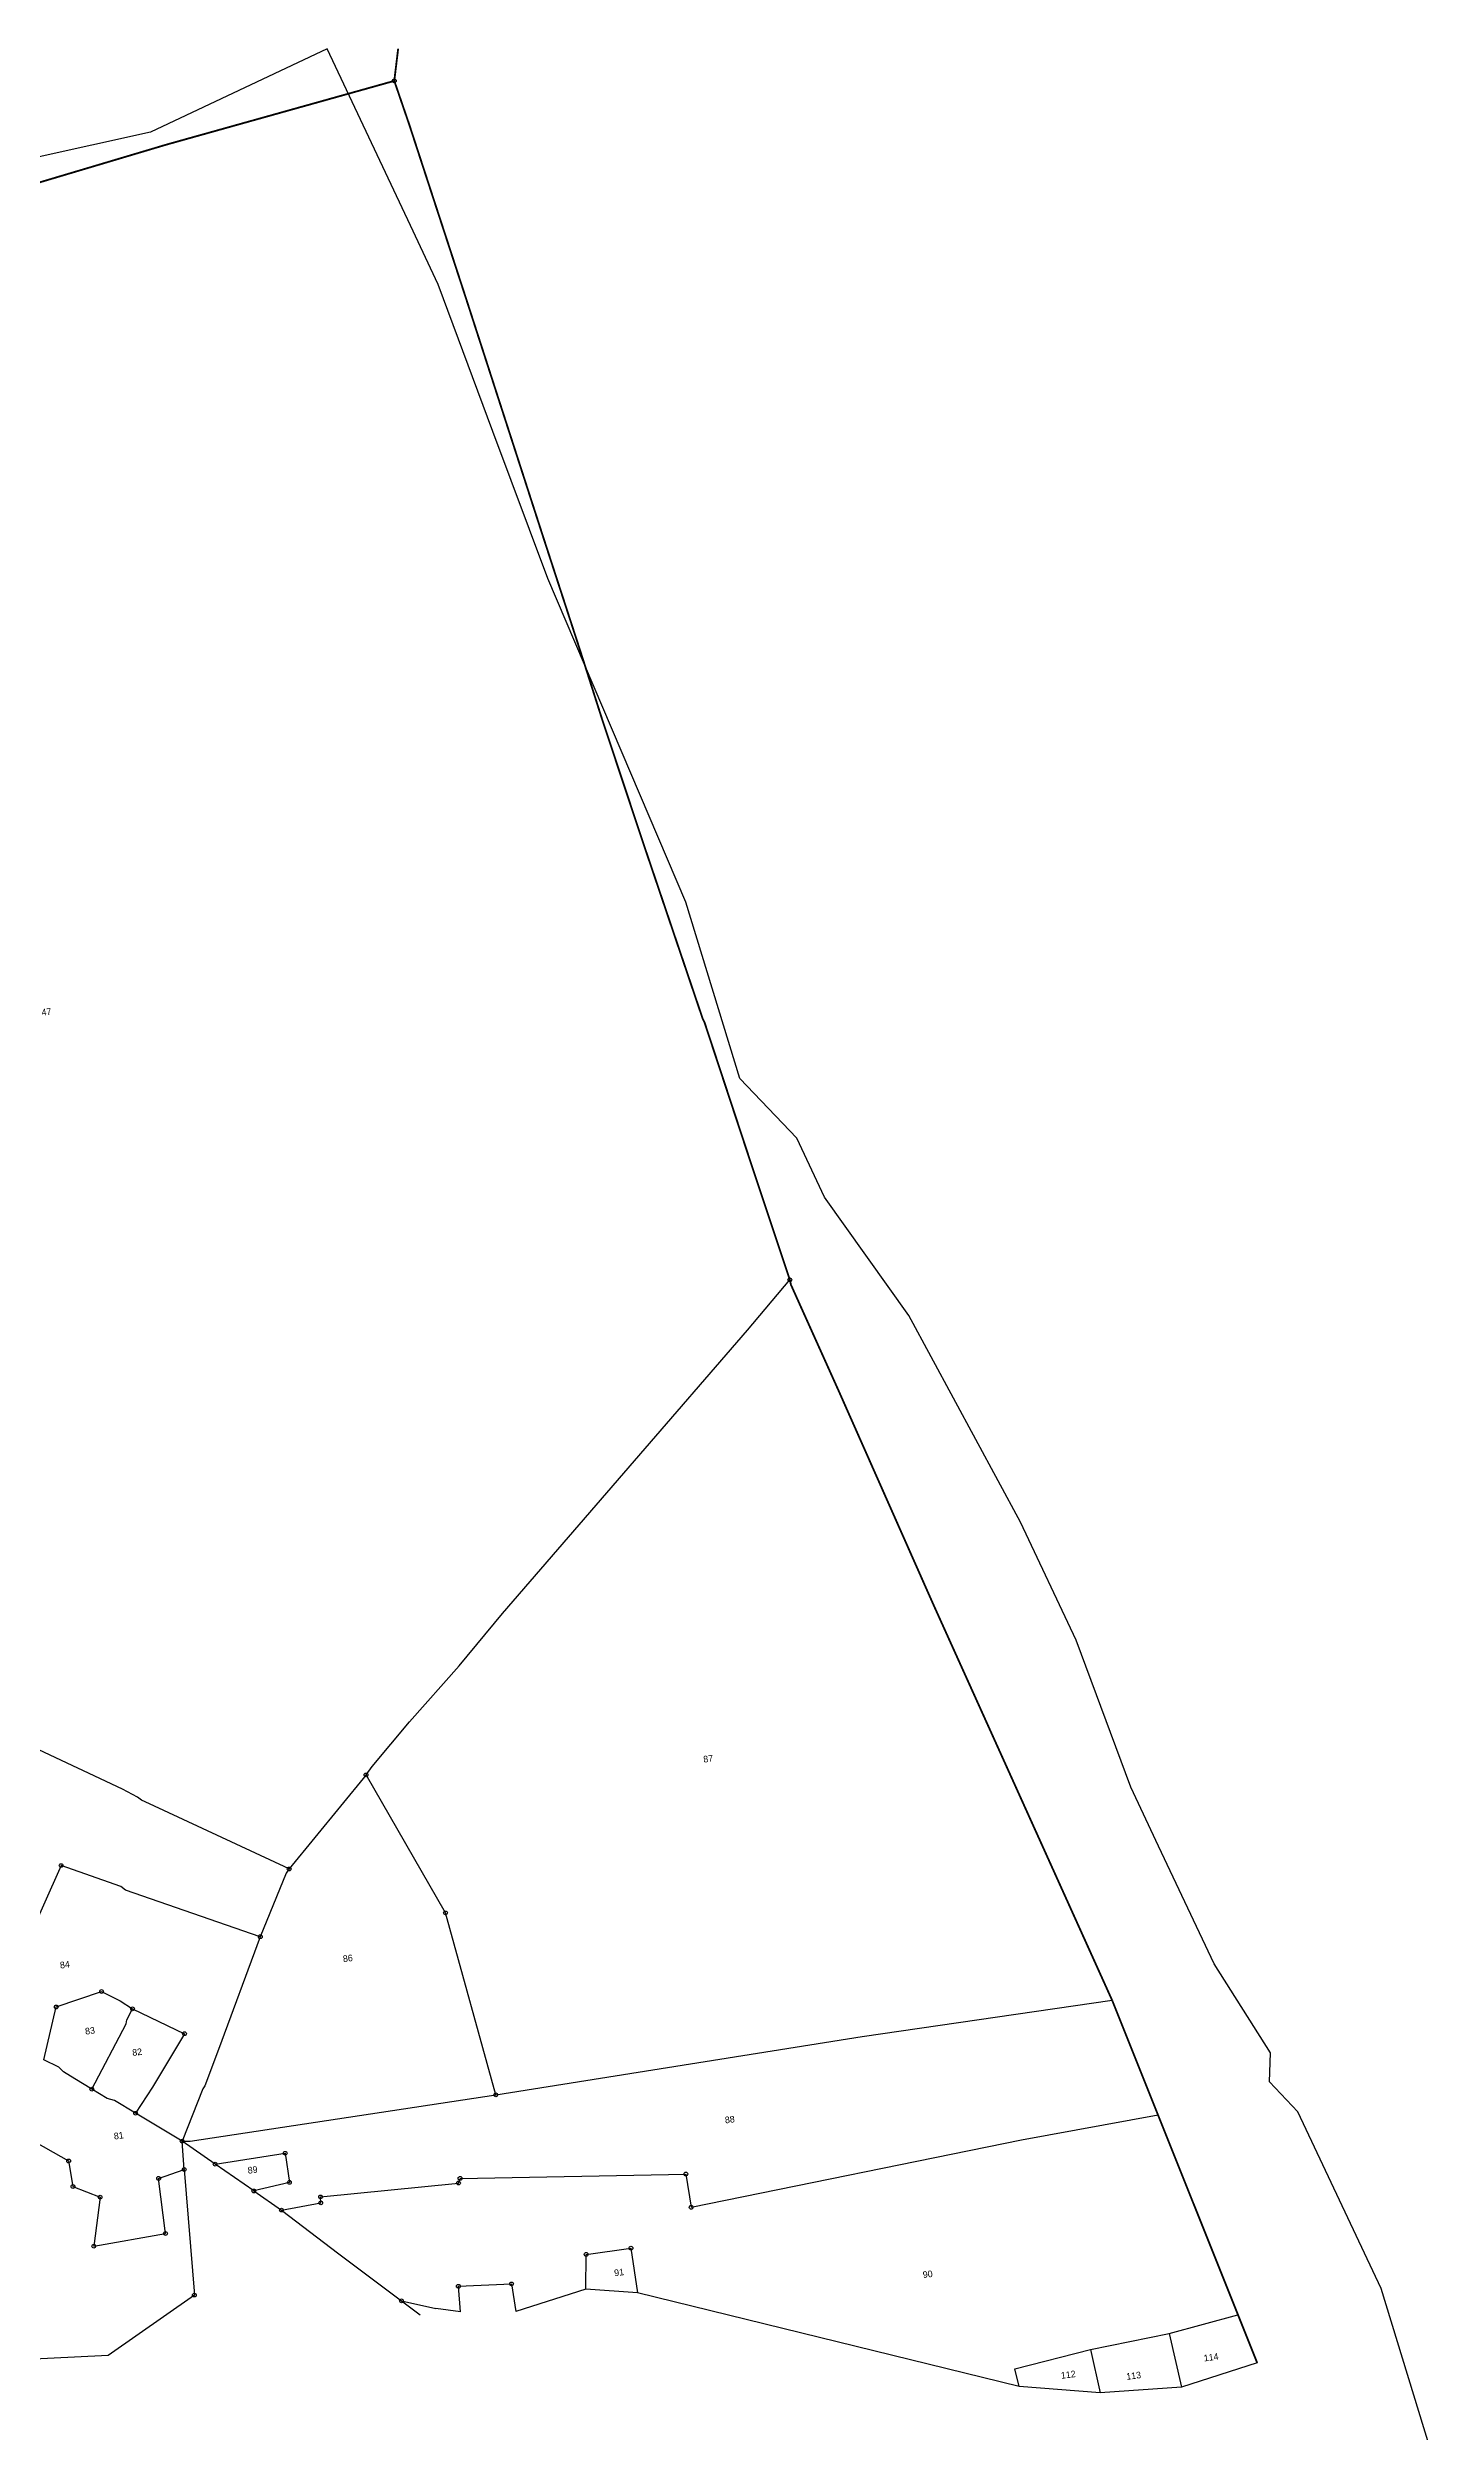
# Model space of a CAD drawing. Header units: metres. Extents: x 258134 to 260888, y 2202809 to 2205299.
# Drawn here: x 259958 to 260721, y 2203948 to 2205260 of the extents above; entities that cross this region are included whole.
import ezdxf

# ---------------------------------------------------------------- set-up
doc = ezdxf.new("R2010")
doc.units = ezdxf.units.M
doc.header["$MEASUREMENT"] = 0
doc.linetypes.add('DIVIDE', pattern=[1.25, 0.5, -0.25, 0, -0.25, 0, -0.25])
for name, color, linetype in [('OFF', 1, 'Continuous'), ('POLY_PARCEL', 6, 'Continuous'), ('SYM_STONE', 1, 'Continuous'), ('TEXT_PARCEL', 7, 'Continuous'), ('V_BOUND_LINE', 7, 'Continuous'), ('V_DIVIDE_LINE', 7, 'DIVIDE'), ('VILLAGE BOUNDRY', 1, 'Continuous')]:
    doc.layers.add(name, color=color, linetype=linetype)
doc.styles.add('TEXT_MAP', font='KRDEV050.TTF', dxfattribs={"height": 1.8})

# ---------------------------------------------------------------- blocks, each defined once
blk = doc.blocks.new('STONE')
at = {"layer": 'SYM_STONE'}
blk.add_circle((0, 0), 0.511, dxfattribs=at)
blk = doc.blocks.new('1253652')
at = {"layer": 'OFF'}
for points in [[(466.7, 80.77), (402.46, 85.74)], [(563.41, 80.45), (556.91, 82.21)], [(598.06, 82.19), (578.36, 78.56)], [(611.85, 79.45), (598.06, 82.19)], [(711.7, 41), (611.85, 79.45)], [(733.44, 36.5), (711.7, 41)], [(776.85, 39.19), (755.54, 35.21)], [(755.54, 35.21), (733.44, 36.5)]]:
    blk.add_lwpolyline(points, dxfattribs=at)
at = {"layer": 'POLY_PARCEL'}
for points in [[(556.4, 228.73), (558.34, 230.76), (570, 241.61), (585.28, 254.99), (598.87, 267.63), (639.73, 304.33), (674.81, 335.74), (687.94, 347.87)], [(532.39, 205.97), (496.88, 228.41), (494.86, 229.64), (493.91, 230.59), (490.13, 233.31), (467.43, 247.67), (438.73, 265.21), (437.32, 266.59), (429.42, 271.32), (428.71, 271.26)], [(556.4, 228.73), (532.39, 205.97)], [(580.41, 137.83), (573.11, 188.71), (556.4, 228.73)], [(522.27, 188.66), (487.46, 205.86), (486.3, 207.02), (470.9, 214.74), (458.67, 194.54), (429.52, 217.28), (420.55, 223.75)], [(532.39, 205.97), (531.48, 204.89), (522.27, 188.66)], [(522.27, 188.66), (507.07, 159.61), (502.13, 150.3), (501.53, 149.55), (494.12, 136.09)], [(459.54, 162.84), (464.72, 176.71)], [(464.72, 176.71), (477.51, 179.33)], [(477.51, 179.33), (482.24, 176.13)], [(482.24, 176.13), (485.26, 173.57)], [(471.5, 153.28), (483.03, 169.72), (483.38, 170.83), (485.26, 173.57)], [(485.26, 173.57), (498.45, 165.07)], [(463.31, 160.36), (459.54, 162.84)], [(498.45, 165.07), (487.93, 151.76)], [(464.42, 158.9), (463.31, 160.36)], [(467.29, 156.66), (464.42, 158.9)], [(471.5, 153.28), (467.29, 156.66)], [(475.29, 150.23), (471.5, 153.28)], [(477.21, 149.47), (475.29, 150.23)], [(482.49, 145.27), (477.21, 149.47)], [(487.93, 151.76), (482.49, 145.27)], [(494.12, 136.09), (482.49, 145.27)], [(443.68, 141.75), (452.54, 142.38), (462.76, 134.68), (463.06, 127.64), (470.01, 123.84), (466.64, 110.78), (486.42, 111.74), (486.47, 126.88), (493.67, 128.37)], [(494.12, 136.09), (496.24, 135.81), (580.41, 137.83)], [(580.41, 137.83), (681.39, 140.97), (750.17, 142.12)], [(493.67, 128.37), (494.12, 136.09)], [(502.23, 128.77), (494.12, 136.09)], [(493.67, 128.37), (492.11, 94.11), (466.7, 80.77)], [(502.23, 128.77), (521.51, 129.3), (521.66, 121.29), (511.74, 120.19)], [(511.74, 120.19), (502.23, 128.77)], [(511.74, 120.19), (518.55, 114.08)], [(518.55, 114.08), (529.43, 114.68), (529.58, 116.29), (567.33, 115.29), (567.89, 116.49), (629.05, 109.88), (629.3, 100.72), (720.87, 107.59), (758.61, 109.57)], [(518.55, 114.08), (532.55, 100.32), (547.84, 85.42)], [(598.06, 82.19), (599.32, 91.62), (611.65, 91.77), (611.85, 79.45)], [(547.84, 85.42), (552.38, 81)], [(547.84, 85.42), (556.91, 82.21)], [(563.41, 80.45), (563.71, 87.39), (578.15, 86.21), (578.36, 78.56)], [(754.13, 50.15), (773.32, 52.81)], [(711.7, 41), (711.19, 45.9), (732.24, 48.52)], [(732.24, 48.52), (754.13, 50.15)], [(732.24, 48.52), (733.44, 36.5)], [(754.13, 50.15), (755.54, 35.21)]]:
    blk.add_lwpolyline(points, dxfattribs=at)
at = {"layer": 'V_BOUND_LINE', "const_width": 0.5}
for points in [[(77.29, 369.7), (141.47, 437.46), (150.43, 447.4), (160.15, 457.66), (181.24, 480.48), (214.62, 516.12), (226.6, 529.25), (228.41, 531.61), (238.23, 542.03), (292.75, 600.96), (320.48, 630.47), (326.87, 637.11), (361.91, 642.84), (405.15, 650.79), (467.77, 661.13), (558.59, 676.02), (622.42, 685.4)], [(622.42, 685.4), (624.96, 673.07), (634.25, 624.43), (646.97, 556.79), (652.98, 525.18), (656.58, 505.63), (663.47, 470.54), (673.41, 421.38), (673.78, 420.29), (681.37, 381.18), (687.94, 347.87)], [(687.94, 347.87), (687.98, 347.65), (688.07, 346.5), (697.37, 315.98), (715.54, 255.14), (750.17, 142.12)], [(750.17, 142.12), (758.61, 109.57)], [(758.61, 109.57), (773.32, 52.81)], [(773.32, 52.81), (776.85, 39.19)]]:
    blk.add_lwpolyline(points, dxfattribs=at)
at = {"layer": 'V_DIVIDE_LINE', "ltscale": 10, "const_width": 0.5, "flags": 128}
blk.add_lwpolyline([(622.42, 685.4), (624.58, 693.98)], dxfattribs=at)
at = {"layer": 'SYM_STONE'}
for p in [(622.42, 685.4), (687.94, 347.87), (556.4, 228.73), (470.9, 214.74), (532.39, 205.97), (522.27, 188.66), (573.11, 188.71), (464.72, 176.71), (477.51, 179.33), (485.26, 173.57), (498.45, 165.07), (471.5, 153.28), (482.49, 145.27), (494.12, 136.09), (580.41, 137.83), (462.76, 134.68), (463.06, 127.64), (470.01, 123.84), (486.47, 126.88), (493.67, 128.37), (502.23, 128.77), (521.51, 129.3), (511.74, 120.19), (521.66, 121.29), (567.89, 116.49), (466.64, 110.78), (486.42, 111.74), (518.55, 114.08), (529.43, 114.68), (529.58, 116.29), (567.33, 115.29), (629.05, 109.88), (629.3, 100.72), (492.11, 94.11), (599.32, 91.62), (611.65, 91.77), (547.84, 85.42), (563.71, 87.39), (578.15, 86.21)]:
    blk.add_blockref('STONE', p, dxfattribs=at)
at = {"layer": 'TEXT_PARCEL', "style": 'TEXT_MAP'}
for s, p in [('47', (495.03, 444.97)), ('87', (648.05, 220.4)), ('84', (467.17, 186.94)), ('86', (543.82, 178.91)), ('83', (471.68, 168.23)), ('82', (483.68, 160.83)), ('81', (475.83, 138.9)), ('89', (510.81, 125.04)), ('88', (641.44, 122.19)), ('91', (606.27, 84.71)), ('90', (689.57, 73.59)), ('112', (723.4, 41.6)), ('113', (741.03, 39.07)), ('114', (762.58, 41.39))]:
    blk.add_text(s, height=1.8, dxfattribs=at).set_placement(p)

msp = doc.modelspace()

# ---------------------------------------------------------------- linework, layer by layer
at = {"layer": 'VILLAGE BOUNDRY'}
msp.add_lwpolyline([(260721.1, 2203930.2), (260691.4, 2204027.1), (260645.6, 2204124.4), (260630, 2204140.8), (260630.4, 2204156.8), (260599.5, 2204205.7), (260568.9, 2204270.5), (260553.7, 2204302.9), (260523.5, 2204383.8), (260493, 2204448.7), (260431.6, 2204562.4), (260385.1, 2204627.6), (260369.9, 2204660.1), (260338.6, 2204692.9), (260308.8, 2204789.8), (260232.9, 2204968), (260202.7, 2205048.8), (260172.6, 2205129.7), (260157.4, 2205162.1), (260111.6, 2205259.4), (260014.3, 2205213.6), (259949.9, 2205199.2)], dxfattribs=at)

# ---------------------------------------------------------------- block references
at = {"xscale": 2.020197678445351, "yscale": 2.020197678445351, "zscale": 2.020197678445351, "rotation": 7.270610264176088}
msp.add_blockref('1253652', (259076.4, 2203709.1), dxfattribs=at)

doc.saveas('drawing.dxf')
